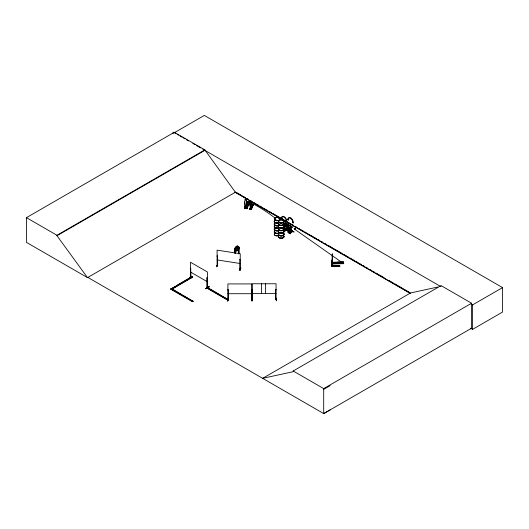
<?xml version="1.0" encoding="UTF-8"?>
<svg xmlns="http://www.w3.org/2000/svg" width="529" height="529" viewBox="0 0 529 529"><rect width="100%" height="100%" fill="white"/><g stroke="black" fill="none" stroke-linecap="round" stroke-linejoin="round"><path stroke-width="0.79" d="M332.391 257.497L332.278 262.992L332.205 261.881L331.67 262.106M331.465 261.809C330.856 262.331 334.315 261.227 331.438 261.676M331.941 265.287C331.18 265.631 332.146 264.553 332.139 265.975L332.212 262.873M331.597 265.029L332.41 265.155L331.584 265.102M343.599 262.364L331.438 262.655L331.458 261.571L331.478 263.039M332.106 261.617L332.126 259.878L332.205 261.881M332.152 262.734L332.219 262.311M331.584 261.809C332.688 261.597 332.073 264.024 332.205 265.975M332.225 256.115L332.338 255.487L332.245 262.126M332.331 257.233L332.344 253.86L332.364 254.284M332.119 262.146L332.139 261.544M332.119 261.795L332.119 265.399M332.179 259.924L332.205 260.665M332.291 258.337L332.338 254.165M332.133 261.862L332.371 262.992L332.285 258.456M290.335 229.46L290.487 225.79L290.348 226.24L285.138 223.198L285.25 222.802L290.494 225.83L290.474 229.421L289.158 228.654M286.645 227.351L285.138 226.458L285.25 226.062L286.632 227.305L287.955 226.862L287.955 225.658L286.612 223.681M246.587 207.685L246.891 203.004A1.501 1.197 20.7 0 0 246.587 201.046L246.607 199.671A0.747 0.595 20.7 0 0 245.879 198.964A0.747 0.595 20.7 0 0 245.145 199.486L245.125 199.539M251.275 208.605L251.487 205.45A0.998 0.8 20.7 0 0 251.288 204.141L251.143 202.951M342.785 262.239L331.425 262.377L343.599 262.014L342.362 262.159M331.491 263.7L343.665 263.521L331.491 263.7L331.564 261.571M331.485 263.363L343.652 263.184L331.485 263.363L331.498 263.859L343.671 263.687L343.652 263.184M331.577 265.75L339.697 265.631M331.61 266.279L339.73 266.107L339.737 266.437L331.617 266.444L331.67 265.022L331.696 265.366M339.691 265.465L338.871 265.419M339.737 266.332L339.691 265.327M339.73 266.107L331.617 266.371L331.584 265.505M343.665 263.521L343.599 262.014M283.775 228.065C284.701 229.117 283.584 223.35 284.086 225.043M283.961 228.356L283.961 227.986M290.037 225.691L290.315 226.187M290.176 229.209L290.242 226.048L290.13 228.971M283.802 226.313L284.364 226.597L283.875 226.319A2.797 1.613 0 0 1 281.177 228.323A2.797 1.613 0 0 1 278.472 226.293M284.364 230.856L284.516 226.002L284.166 225.797L283.901 226.352L284.298 226.022M284.41 226.141L284.265 230.875M290.295 227.496L290.904 227.331L290.805 232.357L290.785 227.199L291.155 227.589L290.738 227.754M290.712 227.338L291.155 227.589M245.674 206.971L245.502 207.434L245.985 207.011M245.945 207.09C245.582 207.441 246.045 206.971 245.588 207.242M250.753 208.532L250.746 208.128M336.034 265.809L336.451 265.618M336.034 265.743L336.702 265.73M338.117 262.741L338.858 262.377L338.758 263.012M275.893 220.044L275.192 220.038L275.979 220.11M275.252 220.163L275.847 219.819L276.006 220.163M278.519 218.226L278.829 218.252M279.623 222.114L279.405 222.504M279.471 222.597L279.993 222.259M279.378 222.206L280 222.557M282.724 220.533L282.995 220.467M246.607 207.632L245.145 207.447L244.821 202.746A1.501 1.197 20.7 0 1 245.125 200.861L245.145 200.808M244.821 202.746L245.145 207.447M246.587 201.046L246.607 199.671M245.337 206.151C243.089 213.088 245.687 203.5 244.762 208.188L246.613 208.419L246.785 207.937L246.957 208.737L249.549 201.866L247.202 201.509M244.431 208.433L245.277 206.138M246.911 202.131L249.113 202.409L246.911 202.131L247.175 201.304L249.371 201.582L246.765 208.638L244.59 208.294L245.039 208.433M245.377 207.13L246.045 207.216L245.377 207.13C244.603 208.545 246.785 208.823 246.045 207.216M246.144 205.371L247.605 201.489L246.289 205.47M245.866 207.196L245.681 207.606L245.648 207.176M275.371 218.378A222.775 112.73 -5.5 0 0 249.225 201.827L248.775 201.774L246.216 208.664L246.626 208.704L249.371 201.582M248.967 201.728L246.474 208.684M250.296 204.055L250.31 204.015A0.998 0.8 20.7 0 0 250.105 205.278L250.091 205.312A0.998 0.8 20.7 0 1 250.296 204.055L250.455 202.865M251.275 204.174L251.288 204.141A0.998 0.8 20.7 0 1 251.473 205.483M251.678 204.485C252.333 204.359 251.335 209.669 249.833 209.107L250.402 207.573M249.86 209.107L250.515 207.487M251.196 205.675L252.664 205.86L251.196 205.675L251.374 205.126L252.836 205.397L251.374 205.126M251.493 204.902L251.665 204.353L253.239 204.73L251.586 204.531M250.462 208.234L250.462 208.948L250.462 208.234L250.911 208.294L250.898 209.048L250.911 208.294M250.977 206.852L252.062 204.584M250.303 209.167L251.963 204.518M253.246 204.723C247.632 218.88 256.71 194.956 251.136 209.213M251.196 209.272L253.127 204.617M251.328 209.292L253.133 204.538M287.604 232.152L290.785 233.884M238.943 253.755L238.989 247.202L237.6 246.058L236.278 246.435L235.603 248.134L235.603 249.298L236.503 249.986L237.402 249.754L238.288 248.597L237.62 246.011L239.009 247.228C239.968 248.855 235.392 253.279 238.989 248.756M245.945 207.123L245.727 207.606M217.512 256.062L217.082 256.089L217.512 256.062L217.485 265.955M217.624 264.566L216.473 266.874M240.278 269.466L239.941 268.937L239.842 269.4L240.311 269.36L239.796 269.393L240.245 269.479L240.232 253.722L217.082 250.144L217.115 265.908C216.559 265.32 218.186 265.399 217.419 265.942M217.518 265.684L217.088 265.413M239.882 259.527L240.272 259.58L239.882 259.527L239.849 269.406M239.968 270.689L240.88 267.965L239.769 270.65M190.777 277.771L190.314 277.632L190.671 277.837M190.744 268.322L190.784 278.115L190.46 268.157L190.308 278.003L191.948 277.037L188.767 278.684M227.576 298.396L227.602 301.001L227.827 298.409M227.794 298.217L227.82 300.948M227.602 300.994L227.596 298.382M290.348 225.837L285.138 222.868L285.157 223.238M290.461 226.141L285.204 223.165M339.043 262.582L338.256 262.536L338.5 263.012M339.102 262.701L338.276 262.84M290.54 227.589L290.771 232.324M234.929 253.166L234.929 248.273L236.238 246.375L237.62 246.084M279.821 222.127L279.378 222.557M227.84 299.394L228.336 299.388M251.407 299.493L251.903 299.302L251.903 299.751L251.857 283.928L227.887 283.928L227.933 299.778L227.84 299.302L228.336 299.302L228.244 299.771L228.29 289.872L227.887 289.872L228.29 289.872M251.844 299.401L251.407 299.394L251.903 299.394M252.459 299.599L252.498 289.707L252.095 289.707L252.498 289.707M276.118 299.229L275.616 299.229M276.118 299.586L276.019 299.11L275.616 299.335M246.765 204.035L247.704 204.254L246.785 204.326M246.765 204.141L247.625 204.115M247.651 204.3L247.228 204.458M247.486 201.628L247.77 201.661M244.841 208.479L245.158 208.532M249.827 209.1L251.407 209.2L251.407 208.77M251.004 209.246L251.42 209.246M227.84 299.659L228.336 299.659M251.5 299.275L251.454 299.771L251.903 299.659M252.049 299.136L252.551 299.328M251.454 299.659L251.811 299.645M252.049 299.493L252.498 299.467M217.075 265.783L217.558 265.856L217.121 265.895M190.01 278.089L191.928 276.971L191.868 276.588L170.682 289.125L192.49 301.715L193.105 301.358L171.918 288.821L175.449 291.168M207.011 277.844L207.408 277.943L207.308 287.822L207.011 277.844L207.302 278.009M207.117 287.207L207.441 287.392L207.084 287.194M205.807 288.503C215.68 283.002 199.003 292.57 209.147 286.949M205.827 288.53L208.988 286.685M205.807 288.708L209.008 286.857M87.893 277.441L87.55 277.646L26.45 242.368L26.45 217.65L174.332 132.27L204.862 149.892L235.392 192.239L410.187 293.159M174.332 132.27L174.332 132.726L204.32 115.415L502.55 287.597L502.55 312.064L472.562 329.375L470.42 328.132M26.45 217.65L56.98 235.273L204.862 149.892M330.175 409.896L323.702 413.585L87.854 277.421L87.503 277.619L56.98 235.729L204.862 150.348M87.503 277.619L235.736 192.04M285.296 226.577L283.921 224.594L283.954 223.331L283.987 224.574L285.263 226.597M285.138 222.868L283.921 223.35M170.682 289.125L174.92 286.678M176.329 285.865L191.868 276.892L192.49 277.249L191.868 276.588M284.133 223.899L285.865 224.494L286.387 225.605L285.276 225.354L284.166 223.879M192.49 276.945L171.297 289.482L192.49 277.249M283.987 224.574L286.282 226.544L287.082 226.194L286.282 224.137L283.954 223.39A2.843 1.64 0 0 1 281.177 225.493A2.843 1.64 0 0 1 278.426 223.43M283.868 225.076L283.98 227.867M284.166 225.797L284.516 226.002M287.095 227.252L284.509 225.764L285.296 226.214L285.296 225.652M284.252 226.227L284.655 226.333L284.232 226.597L284.298 231.199M287.988 225.658L287.988 226.901M287.326 226.769L285.971 227.172L286.004 228.416L287.313 230.413L288.655 231.193L290.037 230.723L290.037 229.48L288.655 227.496M284.476 229.083L287.65 230.922L284.463 229.077M286.037 228.396L287.346 230.393M283.65 224.58L288.973 227.86L283.65 224.911M291.221 226.379L292.008 226.835L291.221 226.379L291.135 226.994L292.008 227.397L291.135 226.994M284.278 230.624L285.713 230.003M291.023 227.153C289.971 225.956 292.57 232.998 290.738 232.013M283.802 231.1L285.68 229.963M283.524 231.523L286.083 230.069L283.564 231.682M291.076 227.589L290.454 227.49L290.871 227.754M283.524 231.676L286.083 230.075M283.696 231.775L286.235 230.287M290.805 227.688L290.937 227.206M289.046 228.713C291.704 231.147 289.793 227.814 290.031 229.282M283.65 227.847L288.973 231.12L283.65 228.178M288.655 231.193C290.897 231.272 290.13 228.786 288.649 228.131M290.004 230.684L287.637 229.956L286.837 227.893L287.637 227.549L290.335 229.183M288.86 232.892L292.054 231.047M289.436 233.203L292.59 231.233M289.389 233.196L292.597 231.352M289.561 233.282L292.742 231.444L289.568 233.296M207.368 287.373L228.554 299.91L227.933 300.267L206.746 288.034L207.394 287.346M206.746 288.034L207.368 287.677L208.776 288.49M170.682 288.821L192.49 301.411L193.105 301.054M206.746 287.73L227.933 299.963L228.554 299.606M262.305 378.539L410.537 292.954L437.847 287.016M262.649 378.334L293.178 371.695L293.178 370.988L441.06 285.607L471.59 303.229L471.59 328.205L323.702 413.585L323.702 388.61L471.59 303.229M441.06 286.315L440.717 286.52L202.733 149.118M471.147 304.089L472.562 304.909L502.55 287.597M323.702 389.324L330.175 385.634M250.442 202.905L250.799 202.792M250.746 208.492L250.448 208.281M251.93 206.389L251.533 206.429M251.864 206.489L251.837 206.092M275.913 220.163L275.549 220.084M240.219 269.109L239.802 269.049M251.916 298.204L251.811 300.836M251.586 206.079L251.46 206.469M235.332 248.081L234.863 248.187L234.863 253.08M238.506 253.768L238.612 247.228M235.233 252.988L235.299 248.094L234.869 248.286L238.877 247.149L238.506 247.241L238.572 253.854M234.936 249.84L236.258 251.057L237.64 250.693M238.963 247.255L238.506 247.241M245.522 207.513L245.859 207.428M275.556 219.766L275.397 219.991M249.516 201.88L246.95 208.743M251.288 208.757L251.288 209.094L250.052 208.942L250.118 208.122L250.23 208.479L251.579 208.307L251.579 208.73L249.939 208.585L250.224 209.094M250.541 202.852L251.03 202.911M290.831 230.3L294.157 232.072L290.805 230.188M228.244 299.758L227.933 299.764M252.075 299.116L252.141 299.612L252.095 283.762L276.065 283.762L276.026 299.599M252.459 299.242L252.049 299.229M251.811 299.764L251.5 299.764M275.708 299.467L275.708 299.11M251.586 206.145L251.963 206.224M332.371 255.031L332.272 254.475M332.119 260.969L332.152 262.311M331.61 261.981L331.458 261.571M337.971 262.093L339.208 262.08C340.372 264.242 336.854 263.693 337.971 262.219M340.306 262.06L341.542 262.047C342.706 264.216 339.188 263.66 340.306 262.192M331.438 262.615L342.799 262.49M342.799 262.629L331.445 262.794L342.805 262.655M331.498 262.979L332.728 262.959M335.941 265.459L336.761 265.366L336.801 266.232M337.495 265.439L338.322 265.346L338.355 266.206M339.691 265.406L331.571 265.558L339.704 265.737M339.697 265.558L331.577 265.525L331.584 265.856M331.617 265.895L332.443 265.955M331.61 266.219L331.623 266.55L339.737 266.437M275.662 289.707L276.072 289.799L275.662 289.707L275.616 299.586M251.454 289.872L251.857 289.965L251.454 289.872L251.407 299.751M276.164 298.217L276.376 300.836L276.131 298.058M251.89 298.409L252.168 301.001L251.89 298.204M227.933 299.288L228.336 299.493M252.505 299.586L252.141 299.599M276.112 299.493L275.708 299.599M275.662 299.586L276.065 299.493M252.095 293.549L276.065 293.549M227.887 293.714L251.857 293.714M246.739 202.468L248.934 202.871L246.739 202.594M246.474 203.162L248.67 203.566L246.474 203.295M246.97 203.877L248.438 204.187L246.97 204.002M251.493 204.816L252.955 205.001M246.712 204.571L248.174 204.882L246.712 204.703M250.865 206.469L252.333 206.74L250.865 206.555M245.02 207.494L246.878 207.725L247.05 207.236L247.05 207.877L244.854 207.599L244.854 206.958M244.59 207.659L244.762 208.188M217.082 259.931L240.232 263.508M251.93 298.376L252.022 298.039L251.963 300.968M207.13 287.187L207.249 287.789M190.751 278.095L190.46 262.212L207.408 271.999L207.408 287.716M190.347 278.009L190.638 278.175L190.526 277.586M174.332 132.726L175.754 133.546M177.175 134.366L178.597 135.186M180.012 136.006L182.141 137.236M183.563 138.056L184.985 138.876M186.406 139.696L188.536 140.926M192.794 143.385L194.923 144.615M196.345 145.435L200.603 147.889M237.164 192.86L242.156 195.743M243.585 196.57L245.727 197.806M247.149 198.626L248.577 199.453M250.005 200.273L252.148 201.509M253.576 202.336L254.998 203.162M256.426 203.982L258.569 205.219M259.997 206.046L261.419 206.865M263.561 208.102L264.989 208.929M266.418 209.749L267.839 210.575M269.982 211.812L271.41 212.632M272.838 213.458L280.687 217.988M282.823 219.224L287.108 221.697M288.53 222.517L293.529 225.4M294.951 226.227L297.093 227.463M298.521 228.283L299.95 229.11M301.378 229.936L303.514 231.166M304.942 231.993L306.37 232.82M308.506 234.049L309.934 234.876M311.363 235.703L313.505 236.939M314.934 237.759L316.355 238.586M317.784 239.406L319.926 240.642M321.354 241.469L322.776 242.289M324.918 243.525L326.347 244.352M327.775 245.172L332.767 248.055M334.196 248.881L342.045 253.411M343.466 254.237L348.466 257.12M349.887 257.94L354.886 260.83M356.308 261.65L358.45 262.887M359.879 263.713L361.307 264.533M362.735 265.36L364.871 266.596M366.299 267.416L367.728 268.243M369.864 269.479L371.292 270.299M372.72 271.126L374.148 271.946M376.291 273.182L377.713 274.009M379.141 274.829L384.133 277.718M389.132 280.601L393.411 283.068M394.839 283.894L403.402 288.834M404.824 289.661L409.823 292.544M234.922 192.172L410.292 293.423M288.973 227.523L283.762 224.521L284.086 224.726M283.775 224.799L288.973 227.86M288.503 227.946L290.474 229.097M284.166 226.207L284.655 226.333M284.08 226.253L284.43 226.458L284.43 226.048M283.762 227.741L287.016 229.659M283.762 228.111L288.973 231.12M284.298 229.031L287.478 231.021M190.46 271.999L207.408 281.785M210.192 289.31L228.554 299.91M176.865 291.982L181.804 294.838M183.219 295.651L193.105 301.358M293.178 370.988L323.702 388.61M294.937 229.414L295.519 229.361L295.599 228.588L294.937 229.414L341.542 262.172M207.024 287.657L207.117 277.778M234.916 249.814L236.278 251.011M249.953 209.067L251.665 204.353M250.105 205.278L250.296 208.486M342.362 262.034L342.422 263.455L343.652 263.442M338.871 265.333L338.904 266.199M337.495 265.353L337.535 266.219M335.941 265.379L335.975 266.239M331.564 262.635L331.584 263.032M331.445 262.291L331.498 263.614M343.592 262.205L343.612 262.642M332.133 260.056L332.139 260.552M331.432 262.318L331.445 262.814M332.318 256.459L332.324 256.843M472.562 304.909L472.562 329.375M332.728 262.86L332.728 263.594L332.675 261.663M332.404 265.089L332.443 266.378L332.437 265.889M292.008 226.835L291.922 227.444M290.672 226.954L290.586 227.41M288.86 227.589L288.86 227.92M288.86 230.849L288.86 231.186M284.595 225.711L284.595 225.149L284.509 225.764M265.571 283.762L265.571 293.549M261.452 283.762L261.452 293.549M252.505 206.184L251.044 206.085M245.145 199.486L245.125 200.861M238.877 247.149L238.877 253.675M235.26 248.101L235.299 253.067M173.135 132.177L173.135 133.797M56.98 235.273L56.98 235.729M283.875 228.396A2.79 1.613 0 0 1 281.177 230.426A2.79 1.613 0 0 1 278.479 228.396M283.881 223.588A2.804 1.62 0 0 1 281.177 225.632A2.804 1.62 0 0 1 278.466 223.588M283.875 223.139A2.797 1.613 0 0 1 281.177 225.175A2.797 1.613 0 0 1 278.472 223.139M283.921 226.128A2.843 1.64 0 0 1 281.177 228.197A2.843 1.64 0 0 1 278.426 226.128M283.921 225.989A2.843 1.64 0 0 1 281.177 228.059A2.843 1.64 0 0 1 278.426 225.989M283.875 225.837A2.797 1.613 0 0 1 281.177 227.873A2.797 1.613 0 0 1 278.472 225.837M283.921 223.291A2.843 1.64 0 0 1 281.177 225.354A2.843 1.64 0 0 1 278.426 223.291M283.875 228.561A2.797 1.613 0 0 1 281.177 230.591A2.81 1.62 0 0 1 278.459 228.574A2.797 1.613 0 0 0 281.177 230.591A2.81 1.62 0 0 0 283.888 228.574M283.875 228.799A2.797 1.613 0 0 1 281.177 230.836A2.797 1.613 0 0 1 278.472 228.799M283.875 236.093A2.79 1.613 0 0 1 281.177 238.123A2.79 1.613 0 0 1 278.479 236.093M283.881 231.285A2.804 1.62 0 0 1 281.177 233.329A2.804 1.62 0 0 1 278.466 231.285M283.875 230.836A2.797 1.613 0 0 1 281.177 232.872A2.797 1.613 0 0 1 278.472 230.836M283.875 233.99A2.797 1.613 0 0 1 281.177 236.02A2.797 1.613 0 0 1 278.472 233.99M283.921 233.825A2.843 1.64 0 0 1 281.177 235.894A2.843 1.64 0 0 1 278.426 233.825M283.921 233.686A2.843 1.64 0 0 1 281.177 235.755A2.843 1.64 0 0 1 278.426 233.686M283.875 233.534A2.797 1.613 0 0 1 281.177 235.57A2.797 1.613 0 0 1 278.472 233.534M283.921 231.127A2.843 1.64 0 0 1 281.177 233.19A2.843 1.64 0 0 1 278.426 231.127M283.921 230.988A2.843 1.64 0 0 1 281.177 233.051A2.843 1.64 0 0 1 278.426 230.988M283.888 236.152A2.81 1.62 0 0 1 281.177 238.195A2.81 1.62 0 0 1 278.459 236.152M283.875 236.258A2.797 1.613 0 0 1 281.177 238.288A2.797 1.613 0 0 1 278.472 236.258M278.532 225.632A2.843 1.64 0 0 1 275.106 225.367A2.843 1.64 0 0 1 274.65 223.39M278.512 225.764A2.797 1.613 0 0 1 275.133 225.506A2.797 1.613 0 0 1 274.69 223.555M278.512 228.032A2.797 1.613 0 0 1 275.133 227.774A2.797 1.613 0 0 1 274.69 225.823M278.532 222.927A2.843 1.64 0 0 1 275.106 222.669A2.843 1.64 0 0 1 274.65 220.686M278.519 225.314A2.804 1.62 0 0 1 275.133 225.056A2.804 1.62 0 0 1 274.683 223.106M278.519 223.066A2.804 1.62 0 0 1 275.133 222.808A2.804 1.62 0 0 1 274.683 220.857M278.532 225.493A2.843 1.64 0 0 1 275.106 225.228A2.843 1.64 0 0 1 274.65 223.251M278.532 222.788A2.843 1.64 0 0 1 275.106 222.53A2.843 1.64 0 0 1 274.65 220.547M278.512 222.61A2.797 1.613 0 0 1 275.133 222.352A2.797 1.613 0 0 1 274.69 220.408M278.532 233.329A2.843 1.64 0 0 1 275.106 233.064A2.843 1.64 0 0 1 274.65 231.087M278.512 233.461A2.797 1.613 0 0 1 275.133 233.203A2.797 1.613 0 0 1 274.69 231.252M278.505 235.564A2.784 1.607 0 0 1 275.146 235.306A2.784 1.607 0 0 1 274.703 233.368M278.512 235.729A2.797 1.613 0 0 1 275.133 235.471A2.797 1.613 0 0 1 274.69 233.52M278.532 230.624A2.843 1.64 0 0 1 275.106 230.366A2.843 1.64 0 0 1 274.65 228.383M278.519 233.011A2.804 1.62 0 0 1 275.133 232.753A2.804 1.62 0 0 1 274.683 230.803M278.519 230.763A2.804 1.62 0 0 1 275.133 230.505A2.804 1.62 0 0 1 274.683 228.554M278.532 233.19A2.843 1.64 0 0 1 275.106 232.925A2.843 1.64 0 0 1 274.65 230.948M278.532 230.485A2.843 1.64 0 0 1 275.106 230.227A2.843 1.64 0 0 1 274.65 228.244M278.512 230.307A2.797 1.613 0 0 1 275.133 230.049A2.797 1.613 0 0 1 274.69 228.105M294.23 228.773C294.865 230.135 295.242 226.941 294.23 228.773M236.721 246.521L236.284 247.956L236.721 249.126L237.62 248.293L237.164 246.402L236.721 246.521M289.826 229.771L289.793 230.194L288.649 229.943L287.531 228.488L288.054 228.396L289.793 229.791M292.22 231.001L288.993 232.945L292.22 231.001M282.268 218.682L281.626 219.019L280.985 217.941L281.428 218.193A3.776 2.182 60 0 1 284.099 216.652A3.776 2.182 60 0 1 286.771 221.274L287.207 221.532L286.526 221.849L285.845 220.745L286.282 220.996A3.154 1.818 60 0 0 284.053 217.135A3.154 1.818 60 0 0 281.825 218.424L282.268 218.682M288.774 219.833L288.133 220.176L287.492 219.092L287.935 219.35A3.776 2.182 60 0 1 290.606 217.809A3.776 2.182 60 0 1 293.278 222.431L293.714 222.689L293.033 223.007L292.345 221.896L292.788 222.154A3.154 1.818 60 0 0 290.56 218.292A3.154 1.818 60 0 0 288.331 219.575L288.774 219.833M279.775 222.689A2.797 1.613 0 0 0 283.974 221.287A2.797 1.613 0 0 0 279.775 219.892A2.797 1.613 0 0 0 279.775 222.689M279.775 222.921A2.797 1.613 0 0 0 283.974 221.525A2.797 1.613 0 0 0 279.775 220.124A2.797 1.613 0 0 0 279.775 222.921M279.768 222.788A2.81 1.62 0 0 0 283.98 221.387A2.81 1.62 0 0 0 279.768 219.978A2.81 1.62 0 0 0 279.768 222.788M275.715 220.348A2.79 1.613 0 0 0 279.907 218.953A2.79 1.613 0 0 0 275.715 217.551A2.79 1.613 0 0 0 275.715 220.348M275.146 227.609A2.784 1.607 0 0 0 278.505 227.867A2.79 1.613 0 0 1 275.14 227.615A2.79 1.613 0 0 1 274.696 225.671A2.784 1.607 0 0 0 275.146 227.609M275.715 220.58A2.797 1.613 0 0 0 279.914 219.178A2.797 1.613 0 0 0 275.715 217.783A2.797 1.613 0 0 0 275.715 220.58M275.146 228.012A2.784 1.607 0 0 0 278.505 228.27A2.79 1.613 0 0 1 275.14 228.012A2.79 1.613 0 0 1 274.696 226.068A2.784 1.607 0 0 0 275.146 228.012"/></g></svg>
